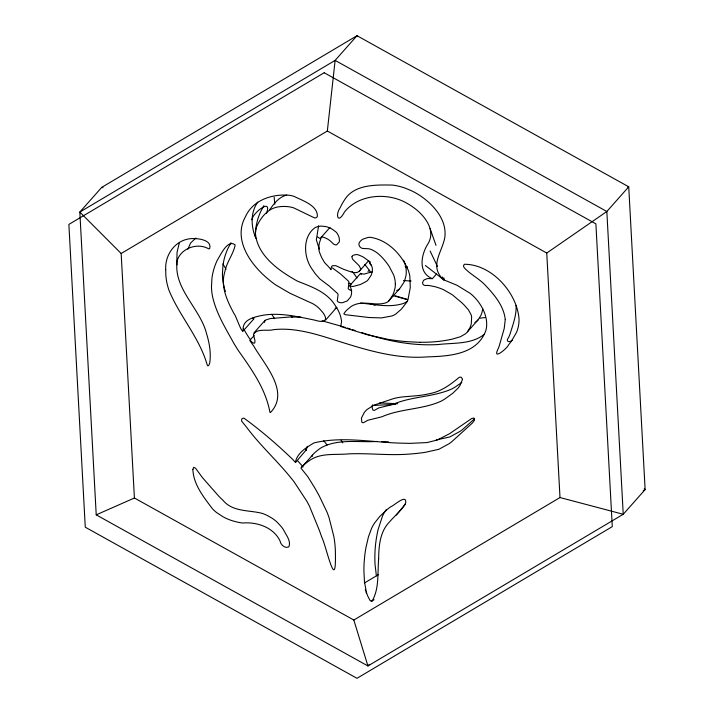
<?xml version="1.0" encoding="UTF-8"?>
<svg xmlns="http://www.w3.org/2000/svg" width="714" height="714" viewBox="0 0 714 714"><rect width="100%" height="100%" fill="white"/><g stroke="black" fill="none" stroke-linecap="round" stroke-linejoin="round"><path stroke-width="1.07" d="M255.264 236.53L255.755 228.676A64.189 60.86 41.6 0 1 258.593 216.797A63.573 60.279 41.6 0 1 260.967 211.041L263.85 205.668M370.031 261.547L370.102 263.841A1.294 1.232 41.6 0 0 370.352 264.278L370.753 264.644A5.016 4.757 41.6 0 0 371.557 265.135M253.97 317.703L253.595 319.096L252.863 318.132M254.238 335.616C252.265 337.99 247.651 340.551 252.185 342.292C252.872 342.765 254.291 343.862 254.853 342.675C255.389 339.962 253.863 337.383 253.461 334.741C256.272 327.878 267.741 331.421 273.73 329.654C290.366 327.833 306.895 331.591 322.755 336.303C356.67 346.611 390.969 359.651 427.088 356.902C448.321 356.17 475.604 354.992 485.27 332.099A22.429 21.268 41.6 0 0 486.627 326.218C487.251 317.275 483.467 308.582 478.175 301.567A43.768 41.501 41.6 0 0 470.258 293.409L457.005 285.261L443.831 279.87L444.037 278.005M482.691 308.528L482.227 311.456A23.276 22.072 41.6 0 1 480.959 315.267L478.434 319.435L467.491 331.778A16.547 15.69 41.6 0 1 465.519 333.768L460.387 336.758L451.864 339.23A142.898 135.499 41.6 0 1 420.109 342.247M369.388 664.306L367.924 665.957L353.823 620.029L134.41 498.006L121.166 253.497L327.342 131.01L335.125 60.395L357.018 35.7L628.731 186.809L645.126 489.59L623.233 514.276L367.924 665.957L96.22 514.848L79.825 212.067L101.718 187.371L357.018 35.7L357.312 36.655M318.605 225.695L316.347 239.833L319.265 249.15M352.011 256.558L352.029 256.478A1.142 1.089 41.6 0 1 352.136 256.228L352.466 255.835A3.481 3.302 41.6 0 1 353.448 255.21L354.912 254.8A25.49 24.169 41.6 0 0 355.67 254.621L357.589 254.612L361.427 256.139A46.151 43.759 41.6 0 1 363.703 257.317L368.647 260.905L371.932 266.67A7.131 6.765 41.6 0 1 372.28 268.027L372.396 269.758A16.85 15.976 41.6 0 1 372.253 271.748L371.218 275.167L368.245 279.611A12.745 12.084 41.6 0 1 366.443 281.361L360.347 284.538L353.171 286.439A6.81 6.453 41.6 0 1 351.886 286.332L349.842 286.091A9.014 8.541 41.6 0 1 350.851 288.161L351.243 289.768A39.297 37.262 41.6 0 1 351.431 290.741L351.565 291.705A8.363 7.925 41.6 0 1 351.583 292.767L351.511 293.606A14.378 13.637 41.6 0 1 351.261 294.98L350.717 296.649A5.168 4.9 41.6 0 1 350.19 297.524L347.334 300.853L342.979 302.566A8.282 7.854 41.6 0 1 341.149 302.745L340.123 302.647A5.016 4.757 41.6 0 1 337.918 301.674L337.517 301.317A1.294 1.232 41.6 0 1 337.267 300.88L338.079 294.623L337.633 293.552L329.404 286.171L319.845 278.924L315.392 273.873A57.022 54.068 41.6 0 1 312.723 270.017C303.539 258.129 302.049 236.78 315.186 227.57A21.117 20.019 41.6 0 1 317.364 226.722L320.934 226.07L325.754 226.57A16.226 15.387 41.6 0 1 327.726 227.123L329.895 228.016A29.104 27.596 41.6 0 1 332.742 229.533L335.919 231.925A10.21 9.675 41.6 0 1 337.347 233.674L338.391 235.629A15.208 14.423 41.6 0 1 339.105 237.61L339.48 240.698A4.927 4.668 41.6 0 1 339.123 242.064L336.606 244.813A2.428 2.303 41.6 0 1 335.812 244.956L333.813 244.25L330.6 241.216A16.243 15.405 41.6 0 0 329.208 240.118L328.681 239.752A23.526 22.312 41.6 0 0 327.021 238.735L324.094 237.423A9.175 8.702 41.6 0 0 323.04 237.173A10.139 9.612 41.6 0 0 322.228 237.066L321.809 237.057A1.098 1.035 41.6 0 0 321.264 237.289L319.283 243.304A42.876 40.662 41.6 0 0 318.971 245.955L318.953 249.864A11.629 11.031 41.6 0 0 319.31 251.712L320.515 254.952A63.698 60.404 41.6 0 0 322.184 258.539L324.531 262.484A11.317 10.728 41.6 0 0 325.289 263.395L327.378 265.501A65.099 61.725 41.6 0 1 329.27 267.563L329.609 267.946A33.942 32.192 41.6 0 1 330.591 269.133L331.091 269.687L331.1 268.892A4.204 3.989 41.6 0 1 331.109 268.5A5.23 4.962 41.6 0 1 331.582 266.786L331.965 266.179A2.222 2.106 41.6 0 1 332.581 265.697L335.776 265.662L340.953 268.045A35.727 33.879 41.6 0 0 345.522 269.99C350.244 271.4 356.813 275.301 360.463 269.883A2.49 2.356 41.6 0 0 360.677 268.75L359.062 265.626L352.761 259.441A9.166 8.693 41.6 0 1 352.082 257.665L351.966 257.111A1.401 1.33 41.6 0 1 351.975 256.79M372.583 404.945L372.199 407.73L372.806 409.881A1.125 1.062 41.6 0 0 373.324 410.229L373.913 410.336A2.49 2.356 41.6 0 0 374.716 410.202L378.741 407.926L390.772 404.963A54.88 52.042 41.6 0 0 393.048 404.329C411.907 396.199 433.237 397.252 451.882 388.916A68 64.483 41.6 0 0 455.416 386.89L461.762 382.481M187.889 249.275L190.611 242.983L195.895 238.021M179.384 242.796L177.081 251.988L176.777 262.895A58.566 55.54 41.6 0 0 176.956 264.84M307.279 446.321L306.672 448.41A9.309 8.827 41.6 0 0 306.556 449.508L295.542 462.494L294.596 461.53A54.666 51.836 41.6 0 0 292.999 459.718C277.675 444.893 261.199 430.703 244.054 418.226A2.749 2.606 41.6 0 0 243.224 418.243A2.57 2.437 41.6 0 0 242.305 418.618A2.856 2.713 41.6 0 0 241.76 419.118L241.564 420.974L243.885 423.929A107.439 101.879 41.6 0 1 246.187 426.695C259.664 445 276.639 460.146 290.884 477.827A83.556 79.227 41.6 0 1 294.222 482.012L306.717 501.049A85.457 81.03 41.6 0 1 309.51 506.306L319.122 529.77A308.484 292.508 41.6 0 1 321.728 537.124C326.102 545.273 336.187 594.155 335.41 554.367A87.411 82.886 41.6 0 0 335.357 550.396A101.156 95.917 41.6 0 0 333.831 536.464L329.074 517.766A103.771 98.398 41.6 0 0 326.914 511.902L319.31 496.025A290.955 275.89 41.6 0 0 314.847 488.019L307.805 476.666L300.951 468.107L313.883 453.506A57.95 54.942 41.6 0 1 320.684 448.044C337.49 438.334 358.499 442.618 377.135 441.457M266.509 213.308C272.65 197.019 252.256 213.397 251.908 219.76M349.637 285.743L360.597 273.373L362.828 273.989A6.81 6.453 41.6 0 0 364.113 274.087L372.431 271.731M360.597 273.364L360.784 273.748A9.014 8.541 41.6 0 1 361.213 274.479M300.996 317.114L290.179 316.989L270.285 318.56L265.313 320.131L264.412 322.398M231.015 242.706L228.132 248.079A63.573 60.279 41.6 0 0 224.812 256.772A64.189 60.86 41.6 0 0 222.92 265.715L222.42 274.542A56.04 53.139 41.6 0 0 223.259 283.03L224.535 288.617M249.864 340.551L251.355 342.702A134.643 127.672 41.6 0 1 253.693 346.013C264.483 364.684 290.259 392.057 270.445 412.531L269.937 412.299C265.742 389.112 251.765 369.549 238.414 350.654A192.771 182.784 41.6 0 1 233.612 342.907C225.285 327.708 215.771 312.589 212.317 295.373A56.04 53.139 41.6 0 1 211.469 286.885L211.969 278.058A64.189 60.86 41.6 0 1 213.861 269.124A63.573 60.279 41.6 0 1 217.181 260.431C220.278 255.558 227.766 238.512 235.192 245C233.308 254.309 226.534 262.279 224.83 271.856C220.198 286.519 227.364 301.076 234.076 313.776C235.433 314.053 243.01 337.561 243.09 329.083C242.992 319.096 255.121 316.837 262.725 315.285C280.084 312.357 297.506 316.677 314.463 320.059C327.217 324.129 328.556 318.212 320.55 309.921A25.293 23.981 41.6 0 0 319.185 308.457A26.65 25.267 41.6 0 0 312.446 303.521L289.982 293.267L276.041 285.127A89.33 84.707 41.6 0 1 268.446 279.308C250.882 264.93 232.639 239.806 245.393 216.797C252.881 200.009 272.177 193.735 289.259 195.27A28.033 26.579 41.6 0 1 294.034 196.359C302.227 200.536 317.882 205.346 317.364 216.476A3.695 3.499 41.6 0 1 316.338 217.502L315.704 217.806A2.713 2.57 41.6 0 1 314.624 217.948L293.641 207.845A29.015 27.516 41.6 0 0 287.938 206.658L285.877 206.498A38.297 36.316 41.6 0 0 279.656 206.721C268.571 207.604 260.539 217.377 256.576 226.99A26.284 24.919 41.6 0 0 255.425 232.925C256.87 255.541 279.281 271.088 297.515 281.182C311.839 286.876 327.672 292.178 335.785 306.404A29.461 27.935 41.6 0 1 337.16 308.537L338.061 310.188A38.886 36.869 41.6 0 1 340.596 316.293L341.613 321.148L340.757 326.503L366.96 334.67L387.577 339.257A231.693 219.698 41.6 0 0 406.944 341.676L420.118 342.327M325.673 319.988L336.803 307.323M369.647 270.285L367.978 271.382M257.727 202.124C250.186 212.683 250.926 227.132 256.014 238.521M269.83 209.613C273.998 203.463 279.129 196.885 286.733 195.083M396.252 515.106L405.382 504.289M295.525 462.502L295.605 461.851A9.309 8.827 41.6 0 1 295.73 460.753C298.256 452.283 306.841 447.196 313.981 442.903C343.514 435.817 374.27 442.85 404.195 443.216A216.735 205.507 41.6 0 0 410.586 443.349L426.972 442.573L437.218 440.038L449.633 433.666L471.677 418.52L473.739 418.047A1.901 1.803 41.6 0 1 474.248 418.484L474.48 420.296L472.356 423.054L451.676 441.796A61.074 57.905 41.6 0 1 449.008 443.76L438.824 449.302L425.187 452.346A221.492 210.023 41.6 0 1 406.864 454.238C387.523 455.523 368.192 453.024 348.851 453.863C335.883 455.157 321.059 452.515 309.733 460.378A57.95 54.942 41.6 0 0 302.932 465.849L301.353 467.465M467.491 331.778L470.008 327.61A23.276 22.072 41.6 0 0 471.276 323.799L471.642 317.105A13.789 13.075 41.6 0 0 470.999 314.526L468.402 309.822L464.359 305.244A123.138 116.766 41.6 0 0 461.913 302.834L452.265 294.721L443.501 289.697A55.076 52.229 41.6 0 0 434.246 286.519L429.721 285.627A27.016 25.615 41.6 0 0 426.785 285.395C424.018 286.207 421.278 283.895 423.197 281.111A4.605 4.364 41.6 0 1 424.152 279.897L427.516 278.54L432.381 278.674L436.486 274.042M312.295 455.121L312.277 456.398M320.925 237.664L330.02 227.409M242.76 331.412L253.702 319.069M253.854 333.001L264.796 320.648M359.329 271.204L368.817 260.503M388.398 301.379L399.34 289.027M474.533 418.823L462.627 429.453A61.074 57.905 41.6 0 1 459.95 431.417L449.766 436.959L436.138 439.994M336.624 307.645L335.134 308.421M484.262 334.348C471.32 344.639 453.497 342.666 438.039 344.559C413.54 345.951 389.13 341.444 365.898 333.902M512.509 339.837C509.68 343.175 504.976 341.578 508.609 337.481A55.344 52.479 41.6 0 0 510.233 333.474C512.973 324.352 516.659 315.053 516.07 305.369M474.944 322.549L476.47 321.425A16.547 15.69 41.6 0 0 478.434 319.435M353.823 620.029L559.999 497.542L546.754 253.033L606.838 211.496L628.731 186.809L627.936 187.157M407.632 301.085L406.587 301.799A20.956 19.867 41.6 0 1 403.062 303.584C389.201 307.877 374.547 304.396 360.472 303.057M364.381 582.999L378.241 574.77M371.218 601.429L374.1 599.724M643.216 490.723L645.126 489.59L644.26 488.724M396.681 290.598L397.466 290.25A10.897 10.326 41.6 0 0 399.661 288.759L403.722 282.699A38.797 36.789 41.6 0 0 404.927 279.665L405.963 275.729A23.294 22.089 41.6 0 0 406.275 272.677L406.168 269.428A27.56 26.132 41.6 0 0 404.561 262.556L403.597 260.226M96.22 514.848L134.41 498.006M485.413 317.498L480.076 318.194M372.021 405.463L395.592 404.401M411.094 280.968L403.446 280.611M379.607 402.928L397.76 403.731M388.603 441.895L381.472 441.618M405.936 267.509L407.301 267.634M351.743 290.384L351.074 290.303A5.016 4.757 41.6 0 1 348.86 289.331L348.459 288.965A1.294 1.232 41.6 0 1 348.209 288.536L349.021 282.28L348.584 281.209L340.355 273.819L332.376 267.875M407.328 266.724L405.15 266.5M348.378 283.253L351.52 283.922M306.476 450.159L305.538 449.186M407.167 299.541L392.87 295.596M322.13 320.836L342.104 326.441M101.718 187.371L103.03 187.72M559.999 497.542L623.233 514.276L606.838 211.496L335.125 60.395L79.825 212.067L121.166 253.497M407.712 299.541L397.93 296.613M432.381 278.674C417.333 272.748 421.215 253.773 428.445 243.055C435.71 229.872 424.696 215.806 414.432 208.167A64.367 61.038 41.6 0 0 405.918 202.678C386.89 192.244 358.446 194.36 344.451 212.049C337.758 224.794 335.107 214.735 340.301 207.488A41.582 39.422 41.6 0 1 341.551 204.9L342.113 203.874A70.338 66.697 41.6 0 1 344.469 200.027C354.135 184.087 376.162 184.819 392.522 185.078A59.61 56.522 41.6 0 1 404.811 187.996L411.264 190.647A69.169 65.59 41.6 0 1 420.894 196.154C434.13 205.373 447.196 220.269 444.795 237.548C442.118 252.337 428.65 266.5 443.831 279.87L425.374 265.474M343.015 326.717L345.603 327.521M369.227 303.361L375.073 305.19M347.334 328.047L350.324 328.984M395.502 295.855L397.127 296.364M361.855 332.635L365.095 333.652M352.252 329.591L355.036 330.475M327.342 131.01L546.754 253.033M317.623 236.941L320.042 238.574M297.747 460.869L301.826 465.483A83.556 79.227 41.6 0 1 303.022 466.92M364.765 264.35L368.629 269.365A29.461 27.935 41.6 0 1 369.995 271.498L370.45 272.293M274.64 318.658L271.722 314.321M341.06 440.252L342.8 442.885M250.757 340.417L249.364 338.302A192.771 182.784 41.6 0 1 244.563 330.555L243.599 328.904M290.893 315.481L292.124 317.364M357.027 277.987L353.394 272.882A25.293 23.981 41.6 0 0 352.029 271.418M222.938 263.966L226.052 269.258M430.123 251.06L437.432 266.42M442.466 276.987L443.831 279.87M430.123 228.614L435.986 245.375M365.291 589.496L365.648 590.683M366.014 591.87L366.38 593.057M224.812 289.554L225.374 291.428M376.385 575.868L375.028 564.39A131.456 124.655 41.6 0 1 378.134 529.395L382.57 515.91A46.356 43.956 41.6 0 1 386.149 509.76M274.819 204.213L274.158 197.242M323.719 440.788A83.556 79.227 41.6 0 1 327.057 444.974M505.253 319.488L504.209 328.52L499.282 345.826A55.344 52.479 41.6 0 1 497.667 349.824C492.589 360.606 507.627 347.87 508.439 345.014A105.377 99.915 41.6 0 0 511.697 340.739L516.534 332.367A35.45 33.612 41.6 0 0 519.051 319.256C517.177 292.713 491.651 264.207 464.386 264.269C461.298 266.617 466.733 269.937 468.277 271.606C473.248 275.666 478.764 279.031 483.503 283.396C493.187 293.383 503.718 305.065 505.253 319.488M165.71 269.606L165.835 275.238A58.566 55.54 41.6 0 0 168.995 290.303C179.598 316.248 199.483 337.66 207.221 364.97C208.185 367.728 209.737 363.587 209.8 362.48C211.165 352.814 209.372 342.898 206.551 333.652C200.161 308.029 172.297 287.921 177.393 259.95C181.588 247.954 197.724 242.483 208.604 248.811A1.66 1.571 41.6 0 0 209.684 248.499C212.21 239.413 196.6 238.065 190.317 238.699C175.153 240.261 164.827 254.809 165.71 269.606M395.342 283.967L395.324 285.029A23.294 22.089 41.6 0 1 395.012 288.072L393.976 292.008A38.797 36.789 41.6 0 1 392.771 295.043L388.711 301.103A10.897 10.326 41.6 0 1 386.524 302.593C376.001 306.476 364.31 300.282 353.805 305.065A17.921 16.993 41.6 0 0 351.243 306.404L347.218 309.706A46.74 44.313 41.6 0 0 345.237 311.768L343.845 313.794L345.192 314.678L369.147 317.525L381.463 317.917L392.111 315.927A20.956 19.867 41.6 0 0 395.645 314.142L401.357 309.189L406.712 302.325A19.099 18.118 41.6 0 0 408.015 299.461L410.273 287.617L409.872 276.407A46.214 43.813 41.6 0 0 408.488 270.838C401.991 254.916 388.309 240.234 370.709 237.351A16.743 15.878 41.6 0 0 368.031 237.432L362.81 239.181A14.628 13.869 41.6 0 0 360.802 240.707L359.178 242.635L358.901 244.554A10.531 9.987 41.6 0 0 359.151 245.357L359.651 246.41A3.945 3.74 41.6 0 0 360.258 247.16L360.516 247.392A4.65 4.409 41.6 0 0 362.926 248.472L368.397 248.731A13.593 12.888 41.6 0 1 370.816 249.32C377.394 251.863 382.365 257.272 386.577 262.734A67.669 64.162 41.6 0 1 389.255 266.554L393.619 274.899A27.56 26.132 41.6 0 1 395.217 281.771L395.342 283.967M462.413 379.5L460.03 385.355A27.203 25.793 41.6 0 1 458.156 388.023L452.756 393.28L444.465 399.242A68 64.483 41.6 0 1 440.94 401.259C422.295 409.613 400.956 408.515 382.106 416.673A54.88 52.042 41.6 0 1 379.821 417.306L367.79 420.269L363.765 422.554A2.49 2.356 41.6 0 1 362.971 422.679L362.373 422.581A1.125 1.062 41.6 0 1 361.864 422.224L361.427 418.083L364.265 412.549A27.578 26.15 41.6 0 1 367.005 409.559L373.993 405.133L393.753 398.537A80.307 76.148 41.6 0 1 401.696 397.011L417.056 395.699A95.676 90.723 41.6 0 0 420.662 395.288A97.979 92.909 41.6 0 0 429.623 393.637C440.895 391.62 450.275 384.81 458.843 377.626A5.23 4.953 41.6 0 1 459.45 377.278L460.949 377.09L462.172 378.474A2.517 2.392 41.6 0 1 462.386 379.214L462.413 379.5M378.652 558.866C377.411 572.851 379.429 588.8 372.003 601.206L370.066 600.501L367.719 596.011A44.857 42.537 41.6 0 1 366.228 591.522L364.47 581.74L363.917 571.2A135.49 128.475 41.6 0 1 364.158 562.293L364.684 556.206A135.669 128.645 41.6 0 1 366.005 547.299L368.495 536.669L371.619 528.262A45.946 43.572 41.6 0 1 374.627 522.951L379.848 516.383L387.104 509.519A63.207 59.931 41.6 0 1 390.933 506.645C393.655 506.003 406.971 493.169 405.677 502.951C401.795 510.278 395.012 515.454 389.719 521.693C379.964 531.466 378.804 545.817 378.652 558.866M192.869 469.401C193.387 484.449 203.749 497.194 212.415 508.752A37.815 35.861 41.6 0 0 216.342 512.357L222.893 516.713A49.48 46.919 41.6 0 0 232.612 520.845L236.727 521.952A60.565 57.423 41.6 0 0 242.68 523.014C257.076 521.755 273.765 527.396 280.12 541.158C280.62 544.836 285.118 548.807 288.795 546.924C291.464 541.123 285.886 534.777 283.404 529.636A38.565 36.566 41.6 0 0 281.013 526.361L277.121 522.175A36.164 34.29 41.6 0 0 272.132 518.248L267.536 515.615A48.525 46.008 41.6 0 0 262.529 513.455C249.079 509.823 232.755 512.304 222.795 500.095A87.456 82.931 41.6 0 1 218.921 496.364L202.464 477.657L195.547 468.214L193.681 467.295L192.869 469.401M324.183 72.739L68.874 224.41L85.269 527.191L356.982 678.3L612.282 526.629L595.887 223.848L324.183 72.739"/></g></svg>
